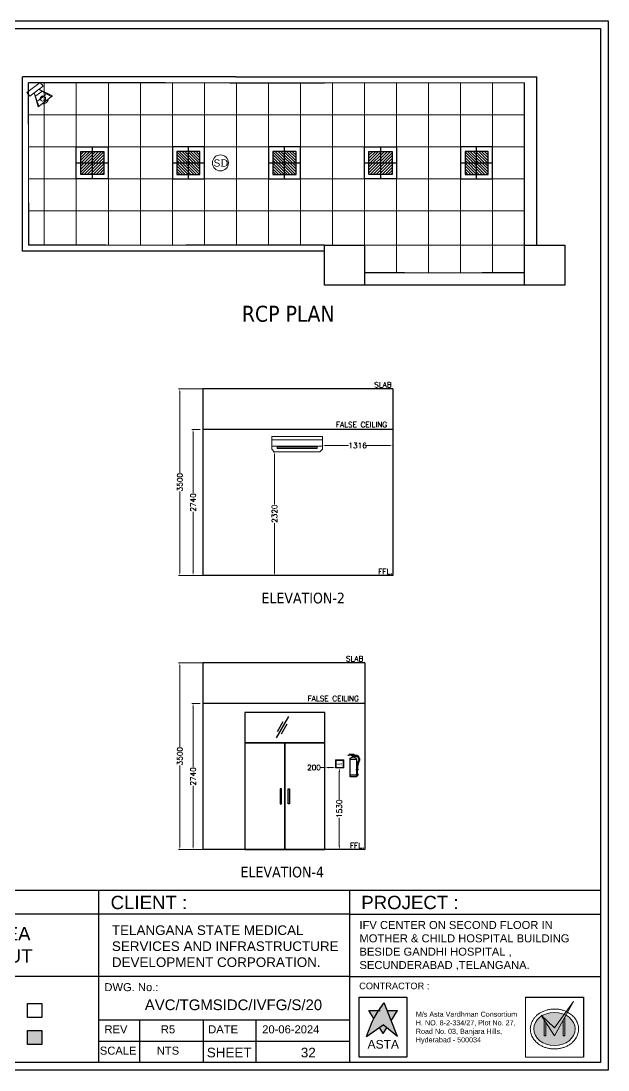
# Model space of a CAD drawing. Header units: millimetres. Extents: x 3552052 to 4144896, y -707811 to -630695.
# Drawn here: x 4045306 to 4056304, y -702280 to -682611 of the extents above; entities that cross this region are included whole.
import ezdxf
from ezdxf.enums import TextEntityAlignment as Align

# ---------------------------------------------------------------- set-up
doc = ezdxf.new("R2010")
doc.units = ezdxf.units.MM
doc.header["$LTSCALE"] = 6
doc.header["$MEASUREMENT"] = 0
doc.layers.get('0').update_dxf_attribs({"linetype": 'CONTINUOUS', "lineweight": 0})
doc.layers.get('Defpoints').update_dxf_attribs({"linetype": 'CONTINUOUS', "lineweight": 0})
for name, color, linetype, lineweight in [('0.0', 8, 'CONTINUOUS', 0), ('COL', 5, 'CONTINUOUS', 0), ('D.F', 251, 'CONTINUOUS', 0), ('ELE 36W EMERGENCY LIGHT', 5, 'CONTINUOUS', 0), ('ELE 36W LED LIGHT', 6, 'CONTINUOUS', 0), ('ELE-36W EMERGENCY  LED LIGHT', 7, 'CONTINUOUS', 0), ('ELE-36W LED LIGHT', 210, 'CONTINUOUS', 0), ('ELE-4M UPS P.SB', 3, 'CONTINUOUS', 0), ('ELE-SOCKET NMBERING', 7, 'CONTINUOUS', 9), ('FA-BELOW SMOKE DERECTOR', 1, 'CONTINUOUS', 0), ('hatch', 252, 'CONTINUOUS', 0), ('HVAC', 3, 'CONTINUOUS', 15), ('LIGHT', 2, 'CONTINUOUS', 0), ('LV-ACS', 30, 'CONTINUOUS', 0), ('LV.CC CEMARA', 66, 'CONTINUOUS', 0), ('MEP_HVAC_RA_DUCT', 1, 'CONTINUOUS', 0), ('MEP_HVAC_TEXT', 7, 'CONTINUOUS', 0), ('SECTION', 251, 'CONTINUOUS', 0), ('TITLE', 7, 'CONTINUOUS', 0), ('WALL', 8, 'CONTINUOUS', 0)]:
    doc.layers.add(name, color=color, linetype=linetype, lineweight=lineweight)
doc.layers.add('dwgmodels.com', color=250, linetype='CONTINUOUS')
doc.layers.add('ELE-6A AC SOCKET', color=7, linetype='CONTINUOUS', lineweight=0, true_color=0x00ceb6)
doc.styles.add('Annotation', font='tahoma.ttf')
doc.styles.add('ARIAL', font='arial.ttf')
doc.styles.add('PDF Times New Roman', font='times.ttf')
doc.styles.add('ROMANS', font='romans.shx')
doc.styles.get("Standard").update_dxf_attribs({"font": 'SIMPLEX'})
doc.dimstyles.new('AEPL1', dxfattribs={"dimtxt": 100, "dimasz": 75, "dimexe": 25, "dimexo": 50, "dimtad": 0, "dimdec": 0, "dimtxsty": 'ROMANS', "dimcen": 2.5, "dimclrd": 7, "dimclre": 7, "dimclrt": 7, "dimadec": 0, "dimazin": 0, "dimtfac": 1, "dimtdec": 0, "dimtmove": 0, "dimatfit": 3, "dimfxl": 1, "dimlwd": 0, "dimlwe": 0, "dimarcsym": 0})

# ---------------------------------------------------------------- blocks, each defined once
blk = doc.blocks.new('77')
at = {"layer": 'ELE-4M UPS P.SB', "color": 251, "linetype": 'ByBlock'}
for p, q in [((3576136, -664143), (3576136, -667183)), ((3576736, -664143), (3576736, -667183)), ((3577336, -664143), (3577336, -667183)), ((3577936, -664143), (3577936, -667183)), ((3578536, -664143), (3578536, -667183)), ((3579136, -664143), (3579136, -667183)), ((3579736, -664143), (3579736, -667183)), ((3580336, -664143), (3580336, -667183)), ((3580936, -664143), (3580936, -667183)), ((3581536, -664143), (3581536, -667183)), ((3582136, -664143), (3582136, -667703)), ((3582736, -664143), (3582736, -667703)), ((3583336, -664143), (3583336, -667703)), ((3583936, -664143), (3583936, -667703)), ((3584536, -664143), (3584536, -667703)), ((3575841, -664743), (3585136, -664743)), ((3575841, -665343), (3585136, -665343)), ((3575841, -665943), (3585136, -665943)), ((3575841, -666543), (3585136, -666543)), ((3575841, -667183), (3585136, -667183))]:
    blk.add_line(p, q, dxfattribs=at)
blk.add_lwpolyline([(3585136, -664143), (3575841, -664143), (3575841, -667183), (3582136, -667183), (3582136, -667703), (3585136, -667703)], close=True, dxfattribs=at)
blk = doc.blocks.new('CC CEMARA')
at = {"layer": 'LV.CC CEMARA', "linetype": 'ByBlock'}
for p, q in [((94, -242), (19, -67)), ((19, -67), (104, -231)), ((47, -104), (105, -35)), ((240, -67), (65, -12)), ((232, -76), (65, -12)), ((81, -159), (163, -62)), ((94, -242), (240, -67))]:
    blk.add_line(p, q, dxfattribs=at)
blk.add_lwpolyline([(111, 43), (66, 80), (-66, -80), (-22, -117)], close=True, dxfattribs=at)
blk.add_circle((133, -123), 32.9, dxfattribs=at)
blk.add_arc((132, -124), 66.7, 275.3702, 5.5412, dxfattribs=at)
blk = doc.blocks.new('light300x600')
at = {"layer": 'ELE-36W LED LIGHT', "lineweight": 25}
for p, q in [((918215, -78407), (918215, -79007)), ((918815, -78407), (918215, -78407)), ((918515, -78407), (918515, -79007)), ((918815, -79007), (918815, -78407)), ((918298, -78491), (918299, -78491)), ((918298, -78544), (918352, -78491)), ((918298, -78597), (918405, -78491)), ((918298, -78650), (918458, -78491)), ((918298, -78703), (918511, -78491)), ((918298, -78756), (918564, -78491)), ((918298, -78809), (918617, -78491)), ((918298, -78862), (918670, -78491)), ((918298, -78916), (918723, -78491)), ((918298, -78491), (918298, -78924)), ((918731, -78491), (918298, -78491)), ((918343, -78924), (918731, -78536)), ((918396, -78924), (918731, -78589)), ((918449, -78924), (918731, -78642)), ((918731, -78924), (918731, -78491)), ((918215, -78707), (918815, -78707)), ((918502, -78924), (918731, -78695)), ((918555, -78924), (918731, -78748)), ((918608, -78924), (918731, -78801)), ((918661, -78924), (918731, -78854)), ((918215, -79007), (918815, -79007)), ((918298, -78924), (918731, -78924)), ((918714, -78924), (918731, -78907))]:
    blk.add_line(p, q, dxfattribs=at)
blk = doc.blocks.new('ELE.EMERGENCY 40W LED LIGHT')
at = {"layer": 'ELE-36W EMERGENCY  LED LIGHT', "lineweight": 25}
h = blk.add_hatch(dxfattribs=at)
h.set_pattern_fill('ANSI31', color=5, scale=300, style=0)
h.paths.add_polyline_path([(-208, -208), (-208, 208), (208, 208), (208, -208)])
for p, q in [((0, 288), (0, -288)), ((-288, 0), (288, 0))]:
    blk.add_line(p, q, dxfattribs=at)
for points in [[(-288, -288), (-288, 288), (288, 288), (288, -288)], [(-208, -208), (-208, 208), (208, 208), (208, -208)]]:
    blk.add_lwpolyline(points, close=True, dxfattribs=at)
blk = doc.blocks.new('SMOKE DETECTOR')
at = {"layer": 'FA-BELOW SMOKE DERECTOR', "color": 7}
blk.add_circle((931029, -118294), 166, dxfattribs=at)
at = {"layer": 'FA-BELOW SMOKE DERECTOR', "insert": (930887, -118373), "char_height": 150, "attachment_point": 7, "style": 'PDF Times New Roman'}
blk.add_mtext('{\\fArial|b0|i0|c0|p34;S}D', dxfattribs=at)
blk = doc.blocks.new('*D792')
at = {"layer": 'Defpoints', "color": 0, "transparency": 16777216}
for p in [(4048530, -690269), (4048711, -690269), (4048910, -693009)]:
    blk.add_point(p, dxfattribs=at)
at = {"layer": 'ELE-4M UPS P.SB', "color": 7, "lineweight": 0, "transparency": 16777216}
for p, q in [((4048661, -690269), (4048505, -690269)), ((4048530, -690344), (4048530, -691462)), ((4048530, -692934), (4048530, -691816)), ((4048860, -693009), (4048505, -693009))]:
    blk.add_line(p, q, dxfattribs=at)
at = {"layer": 'ELE-4M UPS P.SB', "color": 7, "transparency": 16777216}
for points in [[(4048518, -690344), (4048543, -690344), (4048530, -690269)], [(4048518, -692934), (4048543, -692934), (4048530, -693009)]]:
    blk.add_solid(points, dxfattribs=at)
at = {"layer": 'ELE-4M UPS P.SB', "color": 7, "lineweight": -3, "transparency": 16777216, "insert": (4048530, -691639), "char_height": 100, "attachment_point": 5, "rotation": 90, "style": 'ROMANS'}
blk.add_mtext('2740', dxfattribs=at)
blk = doc.blocks.new('*D793')
at = {"layer": 'Defpoints', "color": 0, "transparency": 16777216}
for p in [(4048282, -689509), (4048957, -689509), (4048910, -693009)]:
    blk.add_point(p, dxfattribs=at)
at = {"layer": 'ELE-4M UPS P.SB', "color": 7, "lineweight": 0, "transparency": 16777216}
for p, q in [((4048907, -689509), (4048257, -689509)), ((4048282, -689584), (4048282, -691082)), ((4048282, -692934), (4048282, -691436)), ((4048860, -693009), (4048257, -693009))]:
    blk.add_line(p, q, dxfattribs=at)
at = {"layer": 'ELE-4M UPS P.SB', "color": 7, "transparency": 16777216}
for points in [[(4048269, -689584), (4048294, -689584), (4048282, -689509)], [(4048269, -692934), (4048294, -692934), (4048282, -693009)]]:
    blk.add_solid(points, dxfattribs=at)
at = {"layer": 'ELE-4M UPS P.SB', "color": 7, "lineweight": -3, "transparency": 16777216, "insert": (4048282, -691259), "char_height": 100, "attachment_point": 5, "rotation": 90, "style": 'ROMANS'}
blk.add_mtext('3500', dxfattribs=at)
blk = doc.blocks.new('FGFFF')
at = {"layer": 'HVAC', "color": 1}
for p, q in [((3634024, -694516), (3634974, -694516)), ((3634024, -694635), (3634974, -694635))]:
    blk.add_line(p, q, dxfattribs=at)
at = {"layer": 'HVAC', "color": 8}
for p, q in [((3634123, -694635), (3634123, -694680)), ((3634123, -694655), (3634874, -694655)), ((3634123, -694680), (3634874, -694680)), ((3634874, -694635), (3634874, -694680))]:
    blk.add_line(p, q, dxfattribs=at)
at = {"layer": 'HVAC', "color": 1}
blk.add_lwpolyline([(3634024, -694455), (3634974, -694455), (3634974, -694694), (3634926, -694741), (3634071, -694741), (3634024, -694694)], close=True, dxfattribs=at)
blk = doc.blocks.new('*D794')
at = {"layer": 'Defpoints', "color": 0, "transparency": 16777216}
for p in [(4050955, -690523), (4052271, -690523), (4052271, -690570)]:
    blk.add_point(p, dxfattribs=at)
at = {"layer": 'ELE-6A AC SOCKET', "color": 7, "lineweight": 0, "transparency": 16777216}
for p, q in [((4050955, -690573), (4050955, -690595)), ((4051030, -690570), (4051443, -690570)), ((4052196, -690570), (4051782, -690570)), ((4052271, -690573), (4052271, -690595))]:
    blk.add_line(p, q, dxfattribs=at)
at = {"layer": 'ELE-6A AC SOCKET', "color": 7, "transparency": 16777216}
for points in [[(4051030, -690558), (4051030, -690583), (4050955, -690570)], [(4052196, -690558), (4052196, -690583), (4052271, -690570)]]:
    blk.add_solid(points, dxfattribs=at)
at = {"layer": 'ELE-6A AC SOCKET', "color": 7, "lineweight": -3, "transparency": 16777216, "insert": (4051613, -690570), "char_height": 100, "attachment_point": 5, "style": 'ROMANS'}
blk.add_mtext('1316', dxfattribs=at)
blk = doc.blocks.new('*D795')
at = {"layer": 'Defpoints', "color": 0, "transparency": 16777216}
for p in [(4050152, -690689), (4050057, -693009), (4050152, -693009)]:
    blk.add_point(p, dxfattribs=at)
at = {"layer": 'ELE-6A AC SOCKET', "color": 7, "lineweight": 0, "transparency": 16777216}
for p, q in [((4050102, -690689), (4050032, -690689)), ((4050057, -690764), (4050057, -691672)), ((4050057, -692934), (4050057, -692026)), ((4050102, -693009), (4050032, -693009))]:
    blk.add_line(p, q, dxfattribs=at)
at = {"layer": 'ELE-6A AC SOCKET', "color": 7, "transparency": 16777216}
for points in [[(4050044, -690764), (4050069, -690764), (4050057, -690689)], [(4050044, -692934), (4050069, -692934), (4050057, -693009)]]:
    blk.add_solid(points, dxfattribs=at)
at = {"layer": 'ELE-6A AC SOCKET', "color": 7, "lineweight": -3, "transparency": 16777216, "insert": (4050057, -691849), "char_height": 100, "attachment_point": 5, "rotation": 90, "style": 'ROMANS'}
blk.add_mtext('2320', dxfattribs=at)
blk = doc.blocks.new('*D781')
at = {"layer": 'Defpoints', "color": 0, "transparency": 16777216}
for p in [(4048530, -695406), (4048711, -695406), (4048910, -698146)]:
    blk.add_point(p, dxfattribs=at)
at = {"layer": 'ELE-4M UPS P.SB', "color": 7, "lineweight": 0, "transparency": 16777216}
for p, q in [((4048661, -695406), (4048505, -695406)), ((4048530, -695481), (4048530, -696600)), ((4048530, -698071), (4048530, -696953)), ((4048860, -698146), (4048505, -698146))]:
    blk.add_line(p, q, dxfattribs=at)
at = {"layer": 'ELE-4M UPS P.SB', "color": 7, "transparency": 16777216}
for points in [[(4048518, -695481), (4048543, -695481), (4048530, -695406)], [(4048518, -698071), (4048543, -698071), (4048530, -698146)]]:
    blk.add_solid(points, dxfattribs=at)
at = {"layer": 'ELE-4M UPS P.SB', "color": 7, "lineweight": -3, "transparency": 16777216, "insert": (4048530, -696776), "char_height": 100, "attachment_point": 5, "rotation": 90, "style": 'ROMANS'}
blk.add_mtext('2740', dxfattribs=at)
blk = doc.blocks.new('*D782')
at = {"layer": 'Defpoints', "color": 0, "transparency": 16777216}
for p in [(4048282, -694646), (4048957, -694646), (4048910, -698146)]:
    blk.add_point(p, dxfattribs=at)
at = {"layer": 'ELE-4M UPS P.SB', "color": 7, "lineweight": 0, "transparency": 16777216}
for p, q in [((4048907, -694646), (4048257, -694646)), ((4048282, -694721), (4048282, -696220)), ((4048282, -698071), (4048282, -696573)), ((4048860, -698146), (4048257, -698146))]:
    blk.add_line(p, q, dxfattribs=at)
at = {"layer": 'ELE-4M UPS P.SB', "color": 7, "transparency": 16777216}
for points in [[(4048269, -694721), (4048294, -694721), (4048282, -694646)], [(4048269, -698071), (4048294, -698071), (4048282, -698146)]]:
    blk.add_solid(points, dxfattribs=at)
at = {"layer": 'ELE-4M UPS P.SB', "color": 7, "lineweight": -3, "transparency": 16777216, "insert": (4048282, -696396), "char_height": 100, "attachment_point": 5, "rotation": 90, "style": 'ROMANS'}
blk.add_mtext('3500', dxfattribs=at)
blk = doc.blocks.new('ACS')
at = {"layer": 'LV-ACS'}
for points in [[(-346, 0), (346, 0), (346, -681), (-346, -681)], [(-306, -40), (306, -40), (306, -641), (-306, -641)]]:
    blk.add_lwpolyline(points, close=True, dxfattribs=at)
at = {"layer": 'LV-ACS', "color": 0, "insert": (-224, -295), "char_height": 150, "width": 1536.56, "attachment_point": 1}
blk.add_mtext('{\\fArial|b1|i0|c0|p34;ACS}', dxfattribs=at)
blk = doc.blocks.new('*D783')
at = {"layer": 'Defpoints', "color": 0, "transparency": 16777216}
for p in [(4051001, -696609), (4051001, -696616), (4051201, -696616)]:
    blk.add_point(p, dxfattribs=at)
at = {"layer": 'ELE-6A AC SOCKET', "color": 7, "lineweight": 0, "transparency": 16777216}
for p, q in [((4051001, -696609), (4050926, -696609)), ((4051001, -696566), (4051001, -696584)), ((4051126, -696609), (4051076, -696609)), ((4051201, -696566), (4051201, -696584))]:
    blk.add_line(p, q, dxfattribs=at)
at = {"layer": 'ELE-6A AC SOCKET', "color": 7, "transparency": 16777216}
for points in [[(4051076, -696597), (4051076, -696622), (4051001, -696609)], [(4051126, -696597), (4051126, -696622), (4051201, -696609)]]:
    blk.add_solid(points, dxfattribs=at)
at = {"layer": 'ELE-6A AC SOCKET', "color": 7, "lineweight": -3, "transparency": 16777216, "insert": (4050796, -696609), "char_height": 100, "attachment_point": 5, "style": 'ROMANS'}
blk.add_mtext('200', dxfattribs=at)
blk = doc.blocks.new('*D784')
at = {"layer": 'Defpoints', "color": 0, "transparency": 16777216}
for p in [(4051259, -696616), (4051259, -698146), (4051270, -698146)]:
    blk.add_point(p, dxfattribs=at)
at = {"layer": 'ELE-6A AC SOCKET', "color": 7, "lineweight": 0, "transparency": 16777216}
for p, q in [((4051309, -696616), (4051295, -696616)), ((4051270, -696691), (4051270, -697212)), ((4051270, -698071), (4051270, -697551)), ((4051309, -698146), (4051295, -698146))]:
    blk.add_line(p, q, dxfattribs=at)
at = {"layer": 'ELE-6A AC SOCKET', "color": 7, "transparency": 16777216}
for points in [[(4051258, -696691), (4051283, -696691), (4051270, -696616)], [(4051258, -698071), (4051283, -698071), (4051270, -698146)]]:
    blk.add_solid(points, dxfattribs=at)
at = {"layer": 'ELE-6A AC SOCKET', "color": 7, "lineweight": -3, "transparency": 16777216, "insert": (4051270, -697381), "char_height": 100, "attachment_point": 5, "rotation": 90, "style": 'ROMANS'}
blk.add_mtext('1530', dxfattribs=at)
blk = doc.blocks.new('IVF-CONTRACTOR')
at = {"lineweight": -3, "true_color": 0x293189}
h = blk.add_hatch(color=177, dxfattribs=at)
h.dxf.hatch_style = 1
edge = h.paths.add_edge_path()
edge.add_spline(control_points=[(3037286, -1386527), (3037185, -1386667), (3036944, -1387001), (3036801, -1387388), (3036719, -1387609)], knot_values=[0, 0, 0, 0, 519.520055, 1226.818077, 1226.818077, 1226.818077, 1226.818077], degree=3, periodic=0)
edge.add_line((3036719, -1387609), (3037255, -1387240))
edge.add_line((3037255, -1387240), (3037717, -1387609))
edge.add_line((3037717, -1387609), (3037286, -1386527))
at = {"lineweight": -3, "true_color": 0xc7c8ca}
h = blk.add_hatch(color=9, dxfattribs=at)
h.dxf.hatch_style = 1
edge = h.paths.add_edge_path()
edge.add_spline(control_points=[(3036953, -1387033), (3036967, -1387008), (3037022, -1386919), (3037088, -1386836), (3037139, -1386779)], knot_values=[3356.588859, 3356.588859, 3356.588859, 3356.588859, 3831.174934, 5081.098827, 5081.098827, 5081.098827, 5081.098827], degree=3, periodic=0)
edge.add_line((3037139, -1386779), (3036793, -1386779))
edge.add_line((3036793, -1386779), (3036953, -1387033))
h.paths.add_polyline_path([(3037717, -1386779), (3037386, -1386779), (3037515, -1387102)])
h.paths.add_polyline_path([(3037370, -1387332), (3037255, -1387240), (3037134, -1387323), (3037255, -1387517)])
at = {"true_color": 0xed1f24}
h = blk.add_hatch(color=240, dxfattribs=at)
h.dxf.hatch_style = 1
edge = h.paths.add_edge_path()
edge.add_line((3042329, -1386921), (3042349, -1386951))
edge.add_ellipse((3042760, -1387369), major_axis=(-665, 0), ratio=0.800236, start_angle=-52.6357, end_angle=-51.8324, ccw=False)
edge.add_line((3042356, -1386946), (3042329, -1386921))
at = {"layer": '0.0', "true_color": 0xed1f24}
h = blk.add_hatch(color=240, dxfattribs=at)
h.dxf.hatch_style = 1
edge = h.paths.add_edge_path()
edge.add_line((3042760, -1387590), (3043125, -1386925))
edge.add_ellipse((3042760, -1387369), major_axis=(-665, 0), ratio=0.800236, start_angle=-123.3804, end_angle=-117.8517)
edge.add_line((3043070, -1386899), (3042760, -1387331))
edge.add_line((3042760, -1387331), (3042356, -1386946))
edge.add_ellipse((3042760, -1387369), major_axis=(-665, 0), ratio=0.800236, start_angle=-52.6357, end_angle=-51.8324)
edge.add_line((3042349, -1386951), (3042760, -1387590))
edge = h.paths.add_edge_path()
edge.add_spline(control_points=[(3043179, -1386828), (3043165, -1386821), (3043150, -1386814), (3043136, -1386807)], knot_values=[-2.156071, -2.156071, -2.156071, -2.156071, -2.090953, -2.090953, -2.090953, -2.090953], degree=3, periodic=0)
edge.add_line((3043136, -1386807), (3043070, -1386899))
edge.add_ellipse((3042760, -1387369), major_axis=(-665, 0), ratio=0.800236, start_angle=-123.3804, end_angle=-117.8517, ccw=False)
edge.add_line((3043125, -1386925), (3043179, -1386828))
edge = h.paths.add_edge_path()
edge.add_line((3043367, -1386486), (3043136, -1386807))
edge.add_spline(control_points=[(3043136, -1386807), (3043150, -1386814), (3043165, -1386821), (3043179, -1386828)], knot_values=[-2.156071, -2.156071, -2.156071, -2.156071, -2.090953, -2.090953, -2.090953, -2.090953], degree=3, periodic=0)
edge.add_line((3043179, -1386828), (3043367, -1386486))
at = {"layer": '0.0', "true_color": 0x139b48}
h = blk.add_hatch(color=114, dxfattribs=at)
h.dxf.hatch_style = 1
edge = h.paths.add_edge_path()
edge.add_ellipse((3042760, -1387369), major_axis=(-665, 0), ratio=0.800236, start_angle=-51.8324, end_angle=236.6196)
edge.add_line((3043125, -1386925), (3043091, -1386988))
edge.add_line((3043091, -1386988), (3043091, -1387590))
edge.add_line((3043091, -1387590), (3043036, -1387590))
edge.add_line((3043036, -1387590), (3043036, -1387088))
edge.add_line((3043036, -1387088), (3042760, -1387590))
edge.add_line((3042760, -1387590), (3042484, -1387160))
edge.add_line((3042484, -1387160), (3042484, -1387590))
edge.add_line((3042484, -1387590), (3042428, -1387590))
edge.add_line((3042428, -1387590), (3042428, -1387075))
edge.add_line((3042428, -1387075), (3042349, -1386951))
edge = h.paths.add_edge_path()
edge.add_ellipse((3042760, -1387369), major_axis=(-665, 0), ratio=0.800236, start_angle=-117.8517, end_angle=-52.6357)
edge.add_line((3042356, -1386946), (3042760, -1387331))
edge.add_line((3042760, -1387331), (3043070, -1386899))
at = {"layer": '0.0', "true_color": 0x000000}
h = blk.add_hatch(color=18, dxfattribs=at)
h.dxf.hatch_style = 1
h.paths.add_polyline_path([(3042484, -1387160), (3042428, -1387075), (3042428, -1387590), (3042484, -1387590)])
h.paths.add_polyline_path([(3043036, -1387590), (3043091, -1387590), (3043091, -1386988), (3043036, -1387088)])
at = {"lineweight": -3}
for p, q in [((3036484, -1386350), (3038013, -1386350)), ((3036484, -1388267), (3036484, -1386350)), ((3036485, -1386350), (3038009, -1386350)), ((3036485, -1388278), (3036485, -1386350)), ((3038013, -1386350), (3038013, -1388267)), ((3041829, -1386350), (3043688, -1386350)), ((3043688, -1386350), (3043688, -1388278)), ((3038011, -1388278), (3036483, -1388278))]:
    blk.add_line(p, q, dxfattribs=at)
at = {"color": 251, "lineweight": -3, "true_color": 0x636466}
for p, q in [((3037717, -1387609), (3037286, -1386527)), ((3036793, -1386779), (3037155, -1386779)), ((3036953, -1387033), (3036793, -1386779)), ((3037386, -1386779), (3037717, -1386779)), ((3037515, -1387102), (3037717, -1386779)), ((3036719, -1387609), (3037255, -1387240)), ((3037255, -1387517), (3037134, -1387323)), ((3037717, -1387609), (3037255, -1387240)), ((3037255, -1387517), (3037370, -1387332))]:
    blk.add_line(p, q, dxfattribs=at)
blk.add_spline([(3036719, -1387609), (3036998, -1386959), (3037286, -1386527)], degree=3, dxfattribs=at)
at = {"layer": '0.0'}
for p, q in [((3036485, -1386350), (3038009, -1386350)), ((3036485, -1388278), (3036485, -1386350)), ((3036485, -1388278), (3036485, -1386350)), ((3036485, -1386350), (3038009, -1386350)), ((3038013, -1386350), (3038013, -1388278)), ((3041829, -1386350), (3043688, -1386350)), ((3041829, -1388278), (3041829, -1386350)), ((3043688, -1386350), (3043688, -1388278)), ((3038009, -1388278), (3036485, -1388278)), ((3043688, -1388278), (3041829, -1388278))]:
    blk.add_line(p, q, dxfattribs=at)
at = {"layer": '0.0', "color": 18, "true_color": 0x000000}
for p, q in [((3042760, -1387590), (3043367, -1386486)), ((3042760, -1387331), (3043367, -1386486)), ((3042760, -1387590), (3042329, -1386921)), ((3042329, -1386921), (3042760, -1387331)), ((3042428, -1387075), (3042428, -1387590)), ((3043036, -1387088), (3043036, -1387590)), ((3043091, -1387590), (3043091, -1386988)), ((3042484, -1387590), (3042484, -1387160)), ((3042428, -1387590), (3042484, -1387590)), ((3043036, -1387590), (3043091, -1387590))]:
    blk.add_line(p, q, dxfattribs=at)
at = {"layer": '0.0'}
blk.add_ellipse((3042760, -1387369), major_axis=(-665, 0), ratio=0.800236, start_param=-3.141592653589793, end_param=3.141592653589793, dxfattribs=at)
blk.add_open_spline([(3043535, -1387369), (3043535, -1387353), (3043534, -1387336), (3043530, -1387296), (3043527, -1387272), (3043516, -1387226), (3043509, -1387202), (3043492, -1387157), (3043483, -1387135), (3043460, -1387092), (3043448, -1387071), (3043420, -1387031), (3043405, -1387011), (3043372, -1386974), (3043355, -1386956), (3043318, -1386922), (3043298, -1386906), (3043258, -1386875), (3043236, -1386861), (3043183, -1386829), (3043150, -1386812), (3043081, -1386783), (3043045, -1386771), (3042972, -1386750), (3042935, -1386742), (3042860, -1386731), (3042821, -1386728), (3042745, -1386726), (3042706, -1386727), (3042630, -1386735), (3042593, -1386741), (3042518, -1386757), (3042482, -1386768), (3042412, -1386794), (3042377, -1386809), (3042312, -1386843), (3042280, -1386862), (3042221, -1386905), (3042194, -1386928), (3042147, -1386974), (3042127, -1386996), (3042091, -1387042), (3042074, -1387067), (3042045, -1387117), (3042033, -1387143), (3042012, -1387197), (3042003, -1387225), (3041992, -1387276), (3041988, -1387299), (3041984, -1387347), (3041984, -1387371), (3041986, -1387418), (3041989, -1387442), (3041997, -1387489), (3042003, -1387512), (3042018, -1387557), (3042026, -1387580), (3042047, -1387623), (3042058, -1387645), (3042084, -1387686), (3042098, -1387706), (3042129, -1387744), (3042145, -1387762), (3042180, -1387798), (3042199, -1387814), (3042238, -1387846), (3042259, -1387861), (3042311, -1387894), (3042343, -1387912), (3042409, -1387944), (3042444, -1387957), (3042515, -1387980), (3042552, -1387989), (3042626, -1388003), (3042664, -1388007), (3042740, -1388012), (3042778, -1388012), (3042854, -1388008), (3042892, -1388003), (3042966, -1387989), (3043003, -1387980), (3043074, -1387958), (3043109, -1387944), (3043175, -1387913), (3043208, -1387895), (3043268, -1387856), (3043297, -1387834), (3043351, -1387787), (3043376, -1387761), (3043416, -1387713), (3043432, -1387690), (3043462, -1387643), (3043475, -1387619), (3043497, -1387569), (3043507, -1387543), (3043522, -1387491), (3043527, -1387464), (3043533, -1387415), (3043535, -1387392), (3043535, -1387369)], degree=3, knots=[-3.141593, -3.141593, -3.141593, -3.141593, -3.06788, -3.06788, -2.960953, -2.960953, -2.854026, -2.854026, -2.747099, -2.747099, -2.640172, -2.640172, -2.533245, -2.533245, -2.426319, -2.426319, -2.319392, -2.319392, -2.212465, -2.212465, -2.059875, -2.059875, -1.907286, -1.907286, -1.754697, -1.754697, -1.602107, -1.602107, -1.449518, -1.449518, -1.296928, -1.296928, -1.144339, -1.144339, -0.99175, -0.99175, -0.83916, -0.83916, -0.686571, -0.686571, -0.558641, -0.558641, -0.43071, -0.43071, -0.30278, -0.30278, -0.17485, -0.17485, -0.068516, -0.068516, 0.037819, 0.037819, 0.144154, 0.144154, 0.250488, 0.250488, 0.356823, 0.356823, 0.463157, 0.463157, 0.569492, 0.569492, 0.675826, 0.675826, 0.782161, 0.782161, 0.888495, 0.888495, 1.039928, 1.039928, 1.191361, 1.191361, 1.342794, 1.342794, 1.494227, 1.494227, 1.64566, 1.64566, 1.797093, 1.797093, 1.948526, 1.948526, 2.099959, 2.099959, 2.251392, 2.251392, 2.402825, 2.402825, 2.554258, 2.554258, 2.675591, 2.675591, 2.796924, 2.796924, 2.918258, 2.918258, 3.039591, 3.039591, 3.141593, 3.141593, 3.141593, 3.141593], dxfattribs=at)
at = {"lineweight": -3, "attachment_point": 1, "style": 'ARIAL'}
for s, width, gutter_width, insert, char_height in [('{\\C256;CONTRACTOR :}', 3919.85, 1060, (3036485, -1385878), 212.06), ('{\\C256;M/s Asta Vardhman Consortium\\PH. NO. 8-2-334/27, Plot No. 27, Road No. 03, Banjara Hills, Hyderabad - 500034}', 3696.75, 822, (3038306, -1386813), 164.38)]:
    blk.add_mtext_dynamic_manual_height_columns(s, width=width, gutter_width=gutter_width, heights=[0], dxfattribs=dict(at, insert=insert, char_height=char_height))
at = {"lineweight": 100, "insert": (3036754, -1387723), "char_height": 276.9, "attachment_point": 1, "style": 'ARIAL'}
blk.add_mtext_dynamic_manual_height_columns('ASTA', width=997.56, gutter_width=254, heights=[0], dxfattribs=at)
blk = doc.blocks.new('Fire Extinguisher_side_dwgmodels.com')
at = {"color": 0}
for p, q in [((-35, 403), (-24, 403)), ((-35, 403), (-35, 387)), ((-35, 401), (-24, 401)), ((-35, 400), (-24, 400)), ((-19, 401), (-14, 401)), ((-19, 401), (-19, 389)), ((-15, 419), (73, 426)), ((-15, 419), (-14, 403)), ((-13, 405), (-14, 411)), ((12, 403), (-14, 403)), ((-14, 387), (-14, 403)), ((-10, 407), (11, 406)), ((-9, 405), (-10, 407)), ((-10, 405), (11, 404)), ((-3, 397), (-5, 398)), ((3, 397), (5, 398)), ((11, 408), (10, 408)), ((10, 408), (11, 408)), ((11, 406), (16, 406)), ((12, 404), (37, 403)), ((14, 403), (12, 403)), ((14, 400), (14, 403)), ((14, 387), (14, 399)), ((18, 411), (18, 408)), ((18, 410), (38, 409)), ((20, 414), (36, 416)), ((36, 416), (77, 422)), ((-60, 326), (60, 326)), ((-35, 391), (-24, 391)), ((-35, 390), (-24, 390)), ((-35, 387), (-24, 387)), ((-19, 389), (-14, 389)), ((-16, 384), (16, 384)), ((-16, 384), (-16, 368)), ((-15, 387), (15, 387)), ((-15, 386), (-15, 384)), ((-15, 386), (15, 386)), ((15, 386), (15, 384)), ((16, 384), (16, 368)), ((-83, 27), (-83, 28)), ((-69, 28), (-83, 28)), ((-83, 27), (-69, 27)), ((-82, 27), (-82, 16)), ((-82, 18), (-70, 18)), ((-70, 16), (-82, 16)), ((-70, 27), (-70, 16)), ((-69, 27), (-69, 28)), ((-60, 30), (60, 30))]:
    blk.add_line(p, q, dxfattribs=at)
for points in [[(-35, 402), (-38, 402), (-43, 403, 0.221592), (-86, 392, 0.368254), (-108, 279, -0.110132), (-83, 196, -0.031281), (-83, 144, 1.053637)], [(1, 391), (0, 400, 0.921151), (0, 400), (-1, 391)], [(38, 403), (84, 402, -0.246805), (95, 396, 0.43613), (98, 396, 0.479518), (90, 406), (39, 409)], [(-35, 389), (-38, 389), (-48, 388, 0.176974), (-76, 380, 0.368254), (-94, 287, -0.110132), (-67, 197, -0.030795), (-67, 144, -0.030795)], [(-16, 368, 0.097205), (-47, 355, 0.239427), (-60, 336), (-60, 144)], [(-60, 124), (-60, 3, 0.224832), (-57, 0), (57, 0, 0.224832), (60, 3), (60, 336, 0.239427), (47, 355, 0.097205), (16, 368)], [(-58, 144), (-86, 144, 0.414214), (-88, 142), (-88, 126, 0.414214), (-86, 124), (-58, 124)], [(-69, 28, 0.414214), (-66, 31), (-66, 50), (-86, 50), (-86, 31, 0.414214), (-83, 28)]]:
    blk.add_lwpolyline(points, format="xyb", dxfattribs=at)
blk.add_lwpolyline([(-58, 144), (-58, 124)], dxfattribs=at)
for centre, radius in [((-11, 405), 0.818), ((0, 395), 8), ((0, 395), 7.35)]:
    blk.add_circle(centre, radius, dxfattribs=at)
for centre, radius, start, end in [((-24, 396), 7.45, 50.2127, 88.8117), ((-24, 403), 1.98, 271.9881, 358.9526), ((-26, 395), 5.13, 297.4534, 62.5466), ((-11, 405), 1.96, 184.1612, 4.1612), ((0, 395), 5.65, 31.9163, 148.0837), ((0, 395), 3.41, 97.2416, 148.0837), ((0, 395), 3.41, 31.9163, 83.9526), ((10, 408), 0.343, 90, 270), ((25, 408), 14, 181.0255, 178.2204), ((25, 408), 13.6, 181.0585, 178.1631), ((11, 408), 0.343, 270, 90), ((16, 408), 2.4, 266.9201, 4.1612), ((21, 411), 2.4, 97.9905, 184.1612), ((73, 422), 4, 4.1612, 94.1612), ((-24, 388), 1.98, 1.0474, 88.0119), ((-24, 395), 7.45, 271.1883, 309.7873), ((-15, 386), 0.8, 90, 270), ((0, 390), 1.22, 124.6063, 55.8009), ((15, 386), 0.8, 270, 90), ((-2952, 155), 2870, 357.8899, 359.3758), ((-2950, 155), 2884, 357.9004, 359.3789)]:
    blk.add_arc(centre, radius, start, end, dxfattribs=at)
blk.add_ellipse((0, 368), major_axis=(-16, 0), ratio=0.208077, start_param=0, end_param=3.141593, dxfattribs=at)

msp = doc.modelspace()

# ---------------------------------------------------------------- hatches: boundary and pattern name
at = {"lineweight": -3, "ltscale": 0.1}
h = msp.add_hatch(color=254, dxfattribs=at)
h.dxf.hatch_style = 1
h.paths.add_polyline_path([(4050163.2, -697286.9), (4050188.2, -697286.9), (4050188.2, -697005.7), (4050163.2, -697005.7)])
h = msp.add_hatch(color=254, dxfattribs=at)
h.dxf.hatch_style = 1
h.paths.add_polyline_path([(4050338.1, -697286.9), (4050313.1, -697286.9), (4050313.1, -697005.7), (4050338.1, -697005.7)])
at = {"layer": 'MEP_HVAC_TEXT', "lineweight": -3}
h = msp.add_hatch(color=1, dxfattribs=at)
h.dxf.hatch_style = 1
h.paths.add_polyline_path([(4045430, -701538.5), (4045430, -701799), (4045695.7, -701799), (4045695.7, -701538.5)])

# ---------------------------------------------------------------- linework, layer by layer
at = {"lineweight": -3}
for p, q in [((4056161.8, -698915), (4038511.5, -698915)), ((4046765.9, -702137.8), (4046765.9, -698915))]:
    msp.add_line(p, q, dxfattribs=at)
at = {"color": 7, "lineweight": 30}
msp.add_line((4056161.8, -702137.8), (4046765.9, -702137.8), dxfattribs=at)
for points in [[(4056304.2, -682610.8), (4056304.2, -702280.2), (4033282, -702280.2), (4033282, -682610.8)], [(4056161.8, -682753.3), (4056161.8, -702137.8), (4033424.5, -702137.8), (4033424.5, -682753.3)]]:
    msp.add_lwpolyline(points, close=True, dxfattribs=at)
at = {"color": 7, "lineweight": -3, "ltscale": 0.1}
for points in [[(4050163.2, -697286.9), (4050188.2, -697286.9), (4050188.2, -697005.7), (4050163.2, -697005.7)], [(4050338.1, -697286.9), (4050313.1, -697286.9), (4050313.1, -697005.7), (4050338.1, -697005.7)]]:
    msp.add_lwpolyline(points, close=True, dxfattribs=at)
at = {"layer": '0.0', "color": 7, "lineweight": 30, "elevation": -100}
for points in [[(4045430, -701036), (4045695.7, -701036), (4045695.7, -701296.5), (4045430, -701296.5)], [(4045430, -701538.5), (4045695.7, -701538.5), (4045695.7, -701799), (4045430, -701799)]]:
    msp.add_lwpolyline(points, close=True, dxfattribs=at)
at = {"layer": 'COL', "color": 7, "lineweight": 30, "elevation": 0}
msp.add_lwpolyline([(4050992.3, -686812.3), (4051742.3, -686812.3), (4051742.3, -687562.3), (4050992.3, -687562.3)], close=True, dxfattribs=at)
at = {"layer": 'D.F', "color": 7, "lineweight": 30}
msp.add_lwpolyline([(4054742.3, -686812.4), (4055492.3, -686812.4), (4055492.3, -687562.4), (4054742.3, -687562.4)], close=True, dxfattribs=at)
at = {"layer": 'hatch', "color": 7, "lineweight": 30}
msp.add_line((4056161.8, -698914.2), (4056161.8, -702137.8), dxfattribs=at)
at = {"layer": 'MEP_HVAC_RA_DUCT', "color": 7, "lineweight": 30}
for p, q in [((4048710.7, -689509.2), (4048710.7, -693009.2)), ((4052270.7, -689509.2), (4052270.7, -693009.2)), ((4048710.7, -694646.3), (4048710.7, -698146.3)), ((4051750.7, -694646.3), (4051750.7, -698146.3))]:
    msp.add_line(p, q, dxfattribs=at)
for points in [[(4052270.7, -689509.2), (4048710.7, -689509.2)], [(4052270.7, -690269.2), (4048710.7, -690269.2)], [(4052270.7, -693009.2), (4048710.7, -693009.2)], [(4051750.7, -694646.3), (4048710.7, -694646.3)], [(4051750.7, -695406.3), (4048710.7, -695406.3)], [(4051750.7, -698146.3), (4048710.7, -698146.3)]]:
    msp.add_lwpolyline(points, dxfattribs=at)
at = {"layer": 'MEP_HVAC_RA_DUCT', "color": 7, "lineweight": -3}
for points in [[(4049500.7, -696146.3), (4051000.7, -696146.3), (4051000.7, -695576.3), (4049500.7, -695576.3)], [(4049500.7, -698146.3), (4050250.7, -698146.3), (4050250.7, -696146.3), (4049500.7, -696146.3)], [(4050250.7, -698146.3), (4051000.7, -698146.3), (4051000.7, -696146.3), (4050250.7, -696146.3)]]:
    msp.add_lwpolyline(points, close=True, dxfattribs=at)
at = {"layer": 'MEP_HVAC_TEXT', "lineweight": -3}
for p, q in [((4051461.8, -698915), (4051461.8, -702137.8)), ((4046765.9, -699359.2), (4041364.4, -699359.2)), ((4051461.8, -699359.2), (4046765.9, -699359.2)), ((4051461.8, -699359.2), (4056161.8, -699359.2)), ((4046765.9, -700526), (4041364.4, -700526)), ((4051461.8, -700526.4), (4046761.8, -700526)), ((4051461.8, -700526.4), (4056161.8, -700526)), ((4046765.9, -701337.8), (4051461.8, -701337.8)), ((4047529.3, -701337.8), (4047529.3, -702137.8)), ((4048718.3, -701337.8), (4048718.3, -702137.8)), ((4049704.7, -701337.8), (4049704.7, -702137.8)), ((4046765.9, -701737.8), (4051461.8, -701737.8))]:
    msp.add_line(p, q, dxfattribs=at)
at = {"layer": 'SECTION', "color": 5, "lineweight": -3, "ltscale": 500}
for p, q in [((4050093.7, -696052.1), (4050322.1, -695652.4)), ((4050110.7, -695934.6), (4050220.4, -695742.6)), ((4050185.6, -695979), (4050293.9, -695789.5))]:
    msp.add_line(p, q, dxfattribs=at)
at = {"layer": 'WALL', "color": 7, "lineweight": 30}
for p, q in [((4045332.3, -686022.3), (4045332.3, -683657.3)), ((4049332.5, -683657.3), (4045332.3, -683657.3)), ((4049332.5, -683657.3), (4054972.3, -683657.3)), ((4054972.3, -686812.4), (4054972.3, -683657.3)), ((4045447.3, -684547.3), (4045447.3, -683772.3)), ((4048014.5, -683772.3), (4045447.3, -683772.3)), ((4049217.5, -683772.3), (4050992.3, -683772.3)), ((4054742.3, -686812.4), (4054742.3, -683772.3)), ((4045332.3, -686927.3), (4045332.3, -686022.3)), ((4045447.3, -686022.3), (4045447.3, -686812.3)), ((4046894.7, -686812.3, 0), (4045447.3, -686812.3)), ((4050992.3, -686812.3, 0), (4048394.7, -686812.3, 0)), ((4048394.7, -686927.3, 0), (4045332.3, -686927.3)), ((4050992.3, -686927.3, 0), (4048394.7, -686927.3, 0)), ((4052492.3, -687332.4), (4051742.3, -687332.4)), ((4052492.3, -687332.4), (4051742.3, -687332.4)), ((4054742.3, -687332.4), (4053947.3, -687332.4)), ((4054742.3, -687332.4), (4053947.3, -687332.4)), ((4053887.7, -687562.4), (4051742.3, -687562.4)), ((4054742.3, -687562.4), (4053887.7, -687562.4))]:
    msp.add_line(p, q, dxfattribs=at)

# ---------------------------------------------------------------- block references
at = {"color": 240, "lineweight": -3, "true_color": 0xed1f24, "xscale": 0.5830909662492498, "yscale": 0.5830909662492498, "zscale": 0.5830909662492498}
msp.add_blockref('IVF-CONTRACTOR', (2281095.4, 107451.5), dxfattribs=at)
at = {"layer": 'dwgmodels.com', "color": 1, "xscale": -1}
msp.add_blockref('Fire Extinguisher_side_dwgmodels.com', (4051530.4, -696781.4), dxfattribs=at)
at = {"layer": 'ELE 36W EMERGENCY LIGHT', "lineweight": -3, "xscale": 1.041666666677768, "yscale": 1.041666666677768, "zscale": 1.041666666677768}
for p in [(4046642.3, -685272.3), (4052042.3, -685272.3)]:
    msp.add_blockref('ELE.EMERGENCY 40W LED LIGHT', p, dxfattribs=at)
at = {"layer": 'ELE 36W LED LIGHT', "lineweight": -3, "rotation": 89.9999999995464}
for p in [(3969735, -1603787), (3971535, -1603787), (3975135, -1603787)]:
    msp.add_blockref('light300x600', p, dxfattribs=at)
at = {"layer": 'ELE-4M UPS P.SB', "color": 7, "lineweight": -3}
msp.add_blockref('77', (469606.8, -19629.1), dxfattribs=at)
at = {"layer": 'FA-BELOW SMOKE DERECTOR', "color": 6, "lineweight": -3, "xscale": 0.9035551315104862, "yscale": 0.9035551315104862, "zscale": 0.9035551315104862}
msp.add_blockref('SMOKE DETECTOR', (3207806.6, -578387.2), dxfattribs=at)
at = {"layer": 'LIGHT', "lineweight": -3}
msp.add_blockref('FGFFF', (415980.8, 4051.9), dxfattribs=at)
at = {"layer": 'LV-ACS', "color": 0, "lineweight": -3, "xscale": 0.2201364997946841, "yscale": 0.2201364997946841, "zscale": 0.2201364997946841}
msp.add_blockref('ACS', (4051276.8, -696466.3), dxfattribs=at)
at = {"layer": 'LV.CC CEMARA', "lineweight": -3, "xscale": -1.5, "yscale": 1.5, "zscale": 1.5, "rotation": 87.26239588884246}
msp.add_blockref('CC CEMARA', (4045542.2, -683857.6), dxfattribs=at)

# ---------------------------------------------------------------- texts
at = {"lineweight": -3, "width": 2697.906, "attachment_point": 3, "style": 'Annotation'}
for s, insert, char_height in [('\\pxql;RCP PLAN', (4052142, -687950), 300), ('\\pxql;ELEVATION-2', (4052508.7, -693330.7), 200), ('\\pxql;ELEVATION-4', (4052116.8, -698467.8), 200)]:
    msp.add_mtext(s, dxfattribs=dict(at, insert=insert, char_height=char_height))
at = {"layer": 'ELE-SOCKET NMBERING', "color": 0, "lineweight": -3, "char_height": 100.004, "width": 2358.602, "attachment_point": 1, "style": 'Annotation'}
for s, insert in [('{\\Fromans|c0;SLAB}', (4051923.7, -689381.8)), ('{\\Fromans|c0;FALSE CEILING }', (4051205.5, -690129.1)), ('{\\Fromans|c0;FFL.}', (4051998.9, -692884.2)), ('{\\Fromans|c0;SLAB}', (4051394, -694518.9)), ('{\\Fromans|c0;FALSE CEILING }', (4050675.8, -695266.2)), ('{\\Fromans|c0;FFL.}', (4051469.2, -698021.3))]:
    msp.add_mtext(s, dxfattribs=dict(at, insert=insert))
at = {"layer": 'TITLE', "color": 7, "lineweight": 30, "style": 'ARIAL'}
for s, height, p in [('CLIENT :', 250, (4046985.2, -699263.9)), ('PROJECT :', 250, (4051681, -699263.9)), ('DWG. No.:', 150, (4046868.5, -700801.4))]:
    msp.add_text(s, height=height, dxfattribs=at).set_placement(p)
for s, height, p in [('REV', 150, (4047085.4, -701517)), ('R5', 150, (4048060.3, -701517)), ('DATE', 150, (4049092.9, -701517)), ('20-06-2024', 150, (4050361, -701517)), ('SCALE', 150, (4047126.8, -701917)), ('NTS', 150, (4048059.4, -701917)), ('SHEET', 180, (4049206.8, -701952.9)), ('32', 180, (4050689.5, -701952.9))]:
    msp.add_text(s, height=height, dxfattribs=at).set_placement(p, align=Align.MIDDLE_CENTER)
at = {"layer": 'TITLE', "color": 7, "lineweight": 30, "attachment_point": 1, "style": 'ARIAL'}
for s, width, gutter_width, insert, char_height in [('\\pxqc;NON STERILE AREA ELEVATION LAYOUT', 4493.629, 10, (4041549.7, -699600.7), 250), ('{\\C256;TELANGANA STATE MEDICAL SERVICES AND INFRASTRUCTURE DEVELOPMENT CORPORATION.}', 4493.629, 10, (4047008.9, -699568.3), 180), ('\\pxql;IFV CENTER ON SECOND FLOOR IN MOTHER & CHILD HOSPITAL BUILDING BESIDE GANDHI HOSPITAL , SECUNDERABAD ,TELANGANA. ', 4493.629, 10, (4051647.1, -699486), 150), ('\\pxqc;AVC/TGMSIDC/IVFG/S/20', 5392.273, 12, (4046590.9, -700957.3), 200)]:
    msp.add_mtext_dynamic_manual_height_columns(s, width=width, gutter_width=gutter_width, heights=[0], dxfattribs=dict(at, insert=insert, char_height=char_height))

# ---------------------------------------------------------------- dimensions: what is measured, and where the dimension line sits
at = {"layer": 'ELE-4M UPS P.SB', "color": 0, "lineweight": -3}
for base, p1, p2, picture, middle in [((4048282, -689509.2), (4048910.1, -693009.2), (4048956.5, -689509.2), '*D793', (4048282, -691259.2)), ((4048530.4, -690269.2), (4048910.1, -693009.2), (4048710.7, -690269.2), '*D792', (4048530.4, -691639.2)), ((4048282, -694646.3), (4048910.1, -698146.3), (4048956.5, -694646.3), '*D782', (4048282, -696396.3)), ((4048530.4, -695406.3), (4048910.1, -698146.3), (4048710.7, -695406.3), '*D781', (4048530.4, -696776.3))]:
    dim = msp.add_linear_dim(base=base, p1=p1, p2=p2, angle=90, dimstyle='AEPL1', dxfattribs=at)
    dim.commit()
    dim.dimension.update_dxf_attribs({"geometry": picture, "text_midpoint": middle, "dimtype": 160})
at = {"layer": 'ELE-6A AC SOCKET', "color": 0, "lineweight": -3}
for base, p1, p2, picture, middle in [((4052270.7, -690570.2), (4050954.7, -690522.6), (4052270.7, -690522.6), '*D794', (4051612.7, -690570.2)), ((4051000.7, -696609.2), (4051200.7, -696616.3), (4051000.7, -696616.3), '*D783', (4050796.5, -696609.2))]:
    dim = msp.add_linear_dim(base=base, p1=p1, p2=p2, dimstyle='AEPL1', dxfattribs=at)
    dim.commit()
    dim.dimension.update_dxf_attribs({"geometry": picture, "text_midpoint": middle})
for base, p1, p2, picture, middle in [((4050056.7, -693009.2), (4050152.2, -690689.2), (4050152.2, -693009.2), '*D795', (4050056.7, -691849.2)), ((4051270.4, -698146.3), (4051258.9, -696616.3), (4051258.9, -698146.3), '*D784', (4051270.4, -697381.3))]:
    dim = msp.add_linear_dim(base=base, p1=p1, p2=p2, angle=90, dimstyle='AEPL1', dxfattribs=at)
    dim.commit()
    dim.dimension.update_dxf_attribs({"geometry": picture, "text_midpoint": middle})

doc.saveas('drawing.dxf')
